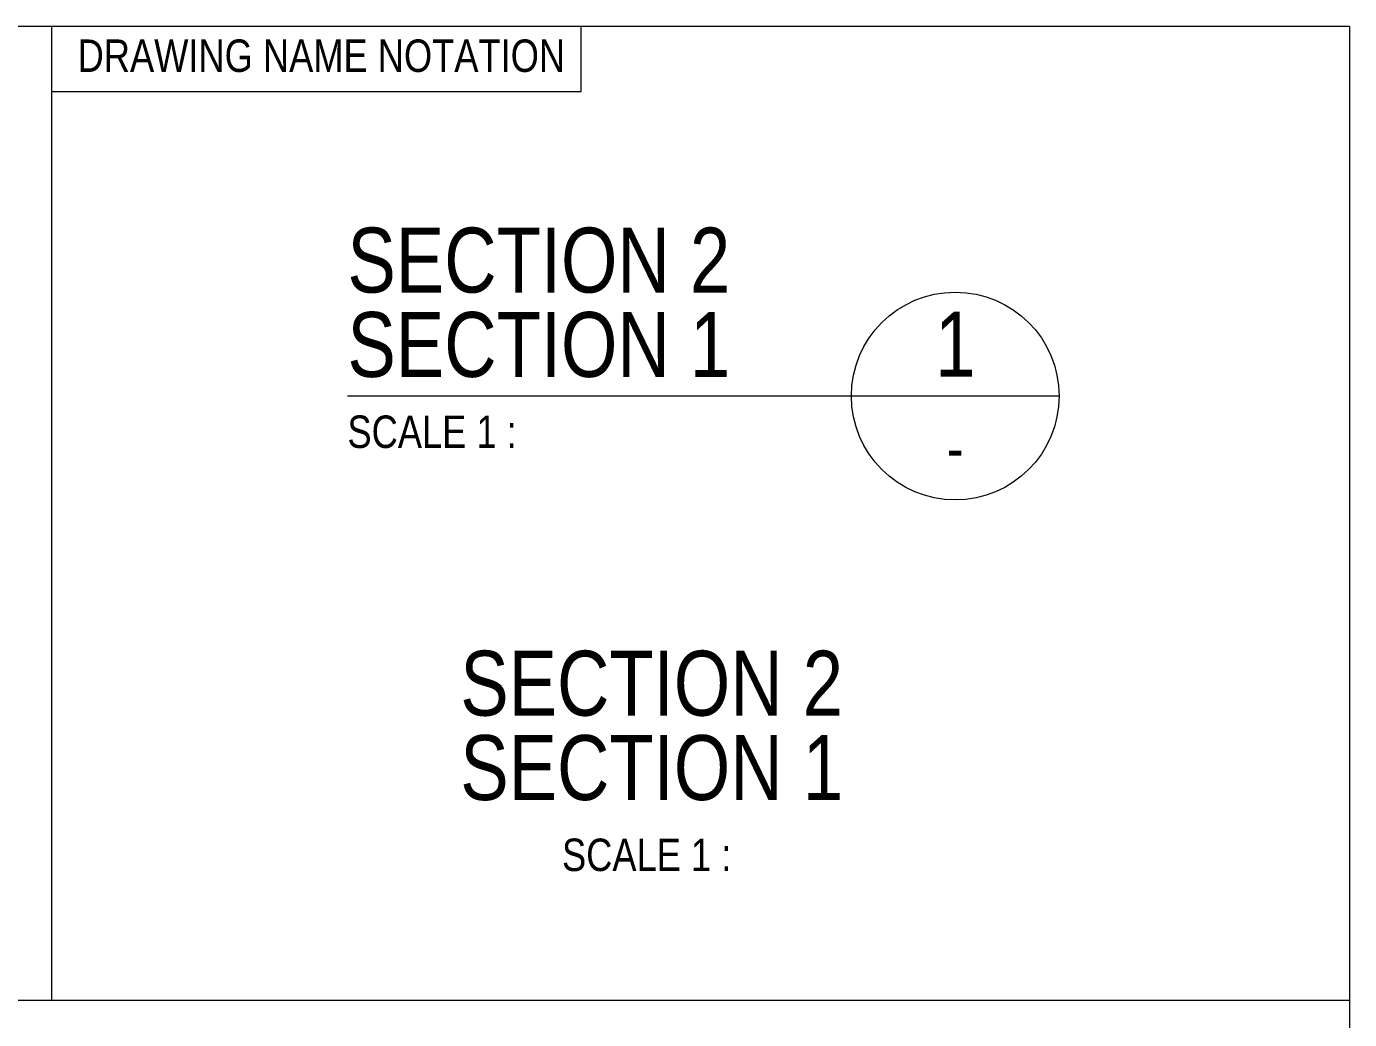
# Model space of a CAD drawing. Header units: millimetres. Extents: x -24156 to 1128921, y -12387 to 212709.
# Drawn here: x 66675 to 76870, y 204123 to 211772 of the extents above; entities that cross this region are included whole.
import ezdxf
from ezdxf.enums import TextEntityAlignment as Align

# ---------------------------------------------------------------- set-up
doc = ezdxf.new("R2010")
doc.units = ezdxf.units.MM
doc.header["$MEASUREMENT"] = 0
for name, color, linetype, lineweight in [('NDC_FRAME', 7, 'Continuous', 20), ('NDC_S_THIN LINE', 8, 'Continuous', 9), ('NDC_S_VN TEXT', 7, 'Continuous', 20)]:
    doc.layers.add(name, color=color, linetype=linetype, lineweight=lineweight)
doc.styles.add('ARIAL', font='arial.ttf', dxfattribs={"width": 0.8})
doc.styles.add('kata_text', font='arial.ttf', dxfattribs={"width": 0.8})
doc.styles.add('NDC_VIE TXT', font='arial.ttf', dxfattribs={"width": 0.8})

# ---------------------------------------------------------------- blocks, each defined once
blk = doc.blocks.new('*U336')
at = {"color": 0, "linetype": 'ByBlock', "lineweight": -2}
blk.add_line((8, 0), (-46.83, 0), dxfattribs=at)
blk.add_circle((0, 0), 8, dxfattribs=at)
at = {"color": 6, "linetype": 'ByBlock', "lineweight": -2, "style": 'kata_text', "width": 0.8}
blk.add_attdef('SECTDET2', (-46.83, 7.97), '', height=5, dxfattribs=at)
at = {"color": 0, "linetype": 'ByBlock', "lineweight": -2, "style": 'kata_text', "width": 0.8}
blk.add_attdef('SECTDET1', (-46.83, 1.47), '', height=5, dxfattribs=at)
blk.add_attdef('DETT', text='', height=5, dxfattribs=at).set_placement((0, 4), align=Align.MIDDLE)
at = {"color": 3, "lineweight": 25, "style": 'kata_text', "width": 0.8}
blk.add_attdef('SSCALE', (-46.83, -4), '', height=2.5, dxfattribs=at)
at = {"color": 3, "lineweight": 35, "style": 'kata_text', "width": 0.8}
blk.add_attdef('C/REF', text='', height=3.5, dxfattribs=at).set_placement((0, -4), align=Align.MIDDLE)
blk = doc.blocks.new('kata_block_TD')
at = {"color": 6, "linetype": 'ByBlock', "lineweight": -2, "style": 'kata_text', "width": 0.8}
blk.add_attdef('SECTDET2', text='', height=5, dxfattribs=at).set_placement((0, 7.97), align=Align.CENTER)
at = {"color": 0, "linetype": 'ByBlock', "lineweight": -2, "style": 'kata_text', "width": 0.8}
blk.add_attdef('SECTDET1', text='', height=5, dxfattribs=at).set_placement((0, 1.47), align=Align.CENTER)
at = {"color": 3, "lineweight": 25, "style": 'kata_text', "width": 0.8}
blk.add_attdef('SSCALE', text='', height=2.5, dxfattribs=at).set_placement((0, -4), align=Align.CENTER)
blk = doc.blocks.new('NDC-S-ISO_A1')
at = {"layer": 'NDC_FRAME'}
for p, q in [((101025.7, 26333.3), (71025.7, 26333.3)), ((91025.7, 26333.3), (91025.7, 18833.3)), ((95104.7, 25833.3), (95104.7, 26333.3)), ((101025.7, 26333.3), (101025.7, -3666.7)), ((91025.7, 25833.3), (95104.7, 25833.3)), ((71025.7, 18833.3), (101025.7, 18833.3))]:
    blk.add_line(p, q, dxfattribs=at)
at = {"layer": 'NDC_S_THIN LINE', "xscale": 100, "yscale": 100, "zscale": 100}
blk.add_blockref('*U336', (97987.7, 23486.8), dxfattribs=at).add_auto_attribs({'SECTDET1': 'SECTION 1', 'SECTDET2': 'SECTION 2', 'DETT': '1', 'C/REF': '-', 'SSCALE': 'SCALE 1 : '})
at = {"layer": 'NDC_S_THIN LINE'}
ref = blk.add_blockref('kata_block_TD', (95648.8, 20227.8), dxfattribs=dict(at, xscale=100, yscale=100, zscale=100))
ref.add_attrib('SECTDET1', 'SECTION 1', dxfattribs={"layer": '0', "color": 0, "linetype": 'ByBlock', "lineweight": -2, "height": 500, "style": 'ARIAL', "width": 0.8}).set_placement((95648.8, 20374.9), align=Align.CENTER)
ref.add_attrib('SECTDET2', 'SECTION 2', dxfattribs={"layer": '0', "color": 6, "linetype": 'ByBlock', "lineweight": -2, "height": 500, "style": 'ARIAL', "width": 0.8}).set_placement((95648.8, 21024.9), align=Align.CENTER)
ref.add_attrib('SSCALE', 'SCALE 1 : ', dxfattribs={"layer": '0', "color": 3, "lineweight": 25, "height": 250, "style": 'ARIAL', "width": 0.8}).set_placement((95648.8, 19827.9), align=Align.CENTER)
at = {"layer": 'NDC_S_VN TEXT', "color": 3, "style": 'NDC_VIE TXT', "width": 0.8}
blk.add_text('DRAWING NAME NOTATION', height=250, dxfattribs=at).set_placement((91225.7, 26108.3), align=Align.MIDDLE_LEFT)

msp = doc.modelspace()

# ---------------------------------------------------------------- block references
msp.add_blockref('NDC-S-ISO_A1', (-24156.1, 185438.5))

doc.saveas('drawing.dxf')
